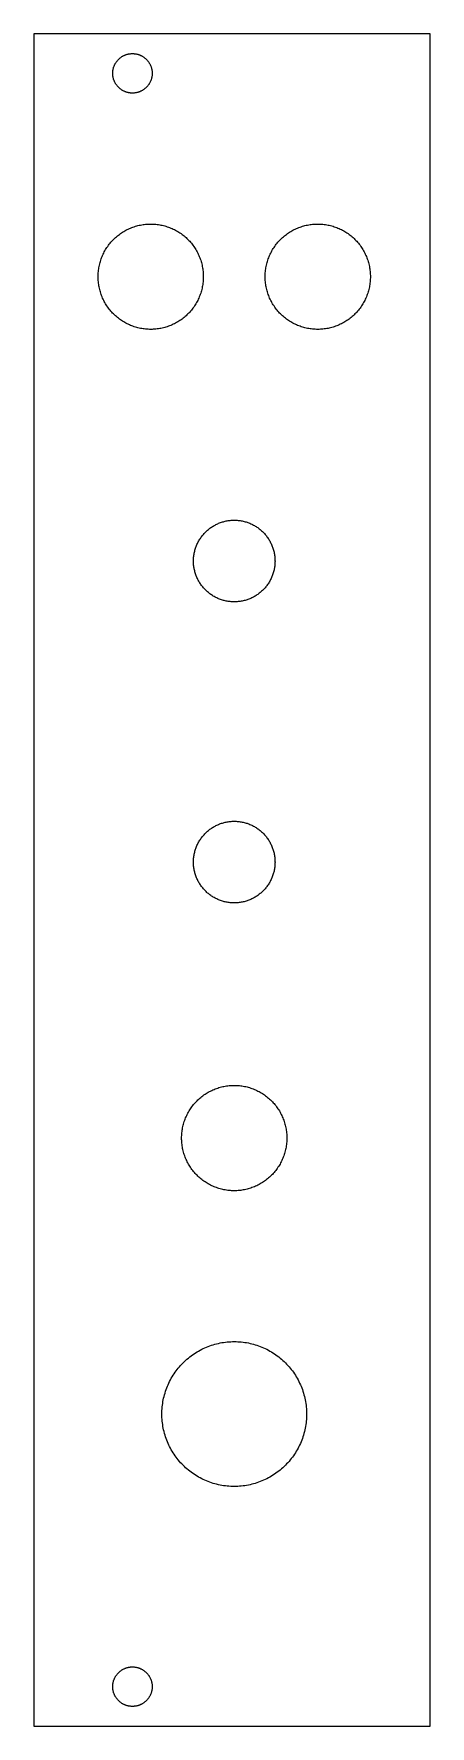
# Model space of a CAD drawing. Extents: x 1 to 32, y 9 to 138.
import ezdxf

# ---------------------------------------------------------------- set-up
doc = ezdxf.new("R2010")
doc.units = 0

msp = doc.modelspace()

# ---------------------------------------------------------------- linework, layer by layer
at = {"color": 34, "true_color": 0x008000}
for points in [[(1.397, 9.253982, 0), (31.536894, 9.253982, 0), (31.536894, 137.754106, 0), (1.397, 137.754106, 0), (1.397, 9.253982, 0)], [(7.396988, 134.754112, 0), (7.397496, 134.792974, 0), (7.39902, 134.83209, 0), (7.40156, 134.870952, 0), (7.405116, 134.90956, 0), (7.409688, 134.948422, 0), (7.415276, 134.986776, 0), (7.421626, 135.02513, 0), (7.429246, 135.063484, 0), (7.437882, 135.101584, 0), (7.44728, 135.139176, 0), (7.457694, 135.176768, 0), (7.469124, 135.213852, 0), (7.48157, 135.250936, 0), (7.495032, 135.287512, 0), (7.509256, 135.32358, 0), (7.524496, 135.359394, 0), (7.540752, 135.394954, 0), (7.55777, 135.430006, 0), (7.575804, 135.46455, 0), (7.594854, 135.498586, 0), (7.614412, 135.532114, 0), (7.63524, 135.565134, 0), (7.656576, 135.597646, 0), (7.678928, 135.62965, 0), (7.702042, 135.660892, 0), (7.725918, 135.691626, 0), (7.75081, 135.721598, 0), (7.77621, 135.751062, 0), (7.802626, 135.779764, 0), (7.82955, 135.807958, 0), (7.857236, 135.83539, 0), (7.885684, 135.86206, 0), (7.91464, 135.887714, 0), (7.944612, 135.91286, 0), (7.974838, 135.937244, 0), (8.005826, 135.960866, 0), (8.037576, 135.983472, 0), (8.069834, 136.00557, 0), (8.1026, 136.026398, 0), (8.135874, 136.046718, 0), (8.169656, 136.066022, 0), (8.203946, 136.084564, 0), (8.238744, 136.10209, 0), (8.27405, 136.1186, 0), (8.30961, 136.134348, 0), (8.345678, 136.14908, 0), (8.382, 136.16305, 0), (8.41883, 136.176004, 0), (8.455914, 136.187942, 0), (8.493252, 136.198864, 0), (8.530844, 136.20877, 0), (8.56869, 136.217914, 0), (8.60679, 136.225788, 0), (8.645144, 136.2329, 0), (8.683498, 136.238996, 0), (8.72236, 136.244076, 0), (8.760968, 136.24814, 0), (8.79983, 136.251188, 0), (8.838692, 136.25322, 0), (8.877554, 136.254236, 0), (8.91667, 136.254236, 0), (8.955532, 136.25322, 0), (8.994394, 136.251188, 0), (9.033256, 136.24814, 0), (9.071864, 136.244076, 0), (9.110726, 136.238996, 0), (9.14908, 136.2329, 0), (9.187434, 136.225788, 0), (9.225534, 136.217914, 0), (9.26338, 136.20877, 0), (9.300972, 136.198864, 0), (9.33831, 136.187942, 0), (9.375394, 136.176004, 0), (9.412224, 136.16305, 0), (9.448546, 136.14908, 0), (9.484614, 136.134348, 0), (9.520174, 136.1186, 0), (9.55548, 136.10209, 0), (9.590278, 136.084564, 0), (9.624568, 136.066022, 0), (9.65835, 136.046718, 0), (9.691624, 136.026398, 0), (9.72439, 136.00557, 0), (9.756648, 135.983472, 0), (9.788398, 135.960866, 0), (9.819386, 135.937244, 0), (9.849612, 135.91286, 0), (9.879584, 135.887714, 0), (9.90854, 135.86206, 0), (9.936988, 135.83539, 0), (9.964674, 135.807958, 0), (9.991598, 135.779764, 0), (10.018014, 135.751062, 0), (10.043414, 135.721598, 0), (10.068306, 135.691626, 0), (10.092182, 135.660892, 0), (10.115296, 135.62965, 0), (10.137648, 135.597646, 0), (10.158984, 135.565134, 0), (10.179812, 135.532114, 0), (10.19937, 135.498586, 0), (10.21842, 135.46455, 0), (10.236454, 135.430006, 0), (10.253472, 135.394954, 0), (10.269728, 135.359394, 0), (10.284968, 135.32358, 0), (10.299192, 135.287512, 0), (10.312654, 135.250936, 0), (10.3251, 135.213852, 0), (10.33653, 135.176768, 0), (10.346944, 135.139176, 0), (10.356342, 135.101584, 0), (10.364978, 135.063484, 0), (10.372598, 135.02513, 0), (10.378948, 134.986776, 0), (10.384536, 134.948422, 0), (10.389108, 134.90956, 0), (10.392664, 134.870952, 0), (10.395204, 134.83209, 0), (10.396728, 134.792974, 0), (10.397236, 134.754112, 0), (10.396728, 134.71525, 0), (10.395204, 134.676134, 0), (10.392664, 134.637272, 0), (10.389108, 134.598664, 0), (10.384536, 134.559802, 0), (10.378948, 134.521448, 0), (10.372598, 134.483094, 0), (10.364978, 134.44474, 0), (10.356342, 134.40664, 0), (10.346944, 134.369048, 0), (10.33653, 134.331456, 0), (10.3251, 134.294372, 0), (10.312654, 134.257288, 0), (10.299192, 134.220712, 0), (10.284968, 134.184644, 0), (10.269728, 134.14883, 0), (10.253472, 134.11327, 0), (10.236454, 134.078218, 0), (10.21842, 134.043674, 0), (10.19937, 134.009638, 0), (10.179812, 133.97611, 0), (10.158984, 133.94309, 0), (10.137648, 133.910578, 0), (10.115296, 133.878574, 0), (10.092182, 133.847332, 0), (10.068306, 133.816598, 0), (10.043414, 133.786626, 0), (10.018014, 133.757162, 0), (9.991598, 133.72846, 0), (9.964674, 133.700266, 0), (9.936988, 133.672834, 0), (9.90854, 133.646164, 0), (9.879584, 133.62051, 0), (9.849612, 133.595364, 0), (9.819386, 133.57098, 0), (9.788398, 133.547358, 0), (9.756648, 133.524752, 0), (9.72439, 133.502654, 0), (9.691624, 133.481826, 0), (9.65835, 133.461506, 0), (9.624568, 133.442202, 0), (9.590278, 133.42366, 0), (9.55548, 133.406134, 0), (9.520174, 133.389624, 0), (9.484614, 133.373876, 0), (9.448546, 133.359144, 0), (9.412224, 133.345174, 0), (9.375394, 133.33222, 0), (9.33831, 133.320282, 0), (9.300972, 133.30936, 0), (9.26338, 133.299454, 0), (9.225534, 133.29031, 0), (9.187434, 133.282436, 0), (9.14908, 133.275324, 0), (9.110726, 133.269228, 0), (9.071864, 133.264148, 0), (9.033256, 133.260084, 0), (8.994394, 133.257036, 0), (8.955532, 133.255004, 0), (8.91667, 133.253988, 0), (8.877554, 133.253988, 0), (8.838692, 133.255004, 0), (8.79983, 133.257036, 0), (8.760968, 133.260084, 0), (8.72236, 133.264148, 0), (8.683498, 133.269228, 0), (8.645144, 133.275324, 0), (8.60679, 133.282436, 0), (8.56869, 133.29031, 0), (8.530844, 133.299454, 0), (8.493252, 133.30936, 0), (8.455914, 133.320282, 0), (8.41883, 133.33222, 0), (8.382, 133.345174, 0), (8.345678, 133.359144, 0), (8.30961, 133.373876, 0), (8.27405, 133.389624, 0), (8.238744, 133.406134, 0), (8.203946, 133.42366, 0), (8.169656, 133.442202, 0), (8.135874, 133.461506, 0), (8.1026, 133.481826, 0), (8.069834, 133.502654, 0), (8.037576, 133.524752, 0), (8.005826, 133.547358, 0), (7.974838, 133.57098, 0), (7.944612, 133.595364, 0), (7.91464, 133.62051, 0), (7.885684, 133.646164, 0), (7.857236, 133.672834, 0), (7.82955, 133.700266, 0), (7.802626, 133.72846, 0), (7.77621, 133.757162, 0), (7.75081, 133.786626, 0), (7.725918, 133.816598, 0), (7.702042, 133.847332, 0), (7.678928, 133.878574, 0), (7.656576, 133.910578, 0), (7.63524, 133.94309, 0), (7.614412, 133.97611, 0), (7.594854, 134.009638, 0), (7.575804, 134.043674, 0), (7.55777, 134.078218, 0), (7.540752, 134.11327, 0), (7.524496, 134.14883, 0), (7.509256, 134.184644, 0), (7.495032, 134.220712, 0), (7.48157, 134.257288, 0), (7.469124, 134.294372, 0), (7.457694, 134.331456, 0), (7.44728, 134.369048, 0), (7.437882, 134.40664, 0), (7.429246, 134.44474, 0), (7.421626, 134.483094, 0), (7.415276, 134.521448, 0), (7.409688, 134.559802, 0), (7.405116, 134.598664, 0), (7.40156, 134.637272, 0), (7.39902, 134.676134, 0), (7.397496, 134.71525, 0), (7.396988, 134.754112, 0)], [(6.287008, 119.31396, 0), (6.288278, 119.412004, 0), (6.291834, 119.510302, 0), (6.29793, 119.608092, 0), (6.306312, 119.706136, 0), (6.31698, 119.803672, 0), (6.330188, 119.900954, 0), (6.345936, 119.997728, 0), (6.36397, 120.094248, 0), (6.38429, 120.19026, 0), (6.406896, 120.285764, 0), (6.431788, 120.38076, 0), (6.45922, 120.474994, 0), (6.488938, 120.56872, 0), (6.520942, 120.66143, 0), (6.554978, 120.753632, 0), (6.591554, 120.844564, 0), (6.630162, 120.934988, 0), (6.671056, 121.024142, 0), (6.714236, 121.11228, 0), (6.759448, 121.199656, 0), (6.806692, 121.285508, 0), (6.855968, 121.370344, 0), (6.90753, 121.45391, 0), (6.961124, 121.536206, 0), (7.01675, 121.617232, 0), (7.074154, 121.696734, 0), (7.13359, 121.774966, 0), (7.195058, 121.85142, 0), (7.25805, 121.926604, 0), (7.323328, 122.000264, 0), (7.39013, 122.072146, 0), (7.458456, 122.142504, 0), (7.528814, 122.21083, 0), (7.600696, 122.277632, 0), (7.674356, 122.34291, 0), (7.74954, 122.405902, 0), (7.825994, 122.46737, 0), (7.904226, 122.526806, 0), (7.983728, 122.58421, 0), (8.064754, 122.639836, 0), (8.14705, 122.69343, 0), (8.230616, 122.744992, 0), (8.315452, 122.794268, 0), (8.401304, 122.841512, 0), (8.48868, 122.886724, 0), (8.576818, 122.929904, 0), (8.665972, 122.970798, 0), (8.756396, 123.009406, 0), (8.847328, 123.045982, 0), (8.93953, 123.080018, 0), (9.03224, 123.112022, 0), (9.125966, 123.14174, 0), (9.2202, 123.169172, 0), (9.315196, 123.194064, 0), (9.4107, 123.21667, 0), (9.506712, 123.23699, 0), (9.603232, 123.255024, 0), (9.700006, 123.270772, 0), (9.797288, 123.28398, 0), (9.894824, 123.294648, 0), (9.992868, 123.30303, 0), (10.090658, 123.309126, 0), (10.188956, 123.312682, 0), (10.287, 123.313952, 0), (10.385044, 123.312682, 0), (10.483342, 123.309126, 0), (10.581132, 123.30303, 0), (10.679176, 123.294648, 0), (10.776712, 123.28398, 0), (10.873994, 123.270772, 0), (10.970768, 123.255024, 0), (11.067288, 123.23699, 0), (11.1633, 123.21667, 0), (11.258804, 123.194064, 0), (11.3538, 123.169172, 0), (11.448034, 123.14174, 0), (11.54176, 123.112022, 0), (11.63447, 123.080018, 0), (11.726672, 123.045982, 0), (11.817604, 123.009406, 0), (11.908028, 122.970798, 0), (11.997182, 122.929904, 0), (12.08532, 122.886724, 0), (12.172696, 122.841512, 0), (12.258548, 122.794268, 0), (12.343384, 122.744992, 0), (12.42695, 122.69343, 0), (12.509246, 122.639836, 0), (12.590272, 122.58421, 0), (12.669774, 122.526806, 0), (12.748006, 122.46737, 0), (12.82446, 122.405902, 0), (12.899644, 122.34291, 0), (12.973304, 122.277632, 0), (13.045186, 122.21083, 0), (13.115544, 122.142504, 0), (13.18387, 122.072146, 0), (13.250672, 122.000264, 0), (13.31595, 121.926604, 0), (13.378942, 121.85142, 0), (13.44041, 121.774966, 0), (13.499846, 121.696734, 0), (13.55725, 121.617232, 0), (13.612876, 121.536206, 0), (13.66647, 121.45391, 0), (13.718032, 121.370344, 0), (13.767308, 121.285508, 0), (13.814552, 121.199656, 0), (13.859764, 121.11228, 0), (13.902944, 121.024142, 0), (13.943838, 120.934988, 0), (13.982446, 120.844564, 0), (14.019022, 120.753632, 0), (14.053058, 120.66143, 0), (14.085062, 120.56872, 0), (14.11478, 120.474994, 0), (14.142212, 120.38076, 0), (14.167104, 120.285764, 0), (14.18971, 120.19026, 0), (14.21003, 120.094248, 0), (14.228064, 119.997728, 0), (14.243812, 119.900954, 0), (14.25702, 119.803672, 0), (14.267688, 119.706136, 0), (14.27607, 119.608092, 0), (14.282166, 119.510302, 0), (14.285722, 119.412004, 0), (14.286992, 119.31396, 0), (14.285722, 119.215916, 0), (14.282166, 119.117618, 0), (14.27607, 119.019828, 0), (14.267688, 118.921784, 0), (14.25702, 118.824248, 0), (14.243812, 118.726966, 0), (14.228064, 118.630192, 0), (14.21003, 118.533672, 0), (14.18971, 118.43766, 0), (14.167104, 118.342156, 0), (14.142212, 118.24716, 0), (14.11478, 118.152926, 0), (14.085062, 118.0592, 0), (14.053058, 117.96649, 0), (14.019022, 117.874288, 0), (13.982446, 117.783356, 0), (13.943838, 117.692932, 0), (13.902944, 117.603778, 0), (13.859764, 117.51564, 0), (13.814552, 117.428264, 0), (13.767308, 117.342412, 0), (13.718032, 117.257576, 0), (13.66647, 117.17401, 0), (13.612876, 117.091714, 0), (13.55725, 117.010688, 0), (13.499846, 116.931186, 0), (13.44041, 116.852954, 0), (13.378942, 116.7765, 0), (13.31595, 116.701316, 0), (13.250672, 116.627656, 0), (13.18387, 116.555774, 0), (13.115544, 116.485416, 0), (13.045186, 116.41709, 0), (12.973304, 116.350288, 0), (12.899644, 116.28501, 0), (12.82446, 116.222018, 0), (12.748006, 116.16055, 0), (12.669774, 116.101114, 0), (12.590272, 116.04371, 0), (12.509246, 115.988084, 0), (12.42695, 115.93449, 0), (12.343384, 115.882928, 0), (12.258548, 115.833652, 0), (12.172696, 115.786408, 0), (12.08532, 115.741196, 0), (11.997182, 115.698016, 0), (11.908028, 115.657122, 0), (11.817604, 115.618514, 0), (11.726672, 115.581938, 0), (11.63447, 115.547902, 0), (11.54176, 115.515898, 0), (11.448034, 115.48618, 0), (11.3538, 115.458748, 0), (11.258804, 115.433856, 0), (11.1633, 115.41125, 0), (11.067288, 115.39093, 0), (10.970768, 115.372896, 0), (10.873994, 115.357148, 0), (10.776712, 115.34394, 0), (10.679176, 115.333272, 0), (10.581132, 115.32489, 0), (10.483342, 115.318794, 0), (10.385044, 115.315238, 0), (10.287, 115.313968, 0), (10.188956, 115.315238, 0), (10.090658, 115.318794, 0), (9.992868, 115.32489, 0), (9.894824, 115.333272, 0), (9.797288, 115.34394, 0), (9.700006, 115.357148, 0), (9.603232, 115.372896, 0), (9.506712, 115.39093, 0), (9.4107, 115.41125, 0), (9.315196, 115.433856, 0), (9.2202, 115.458748, 0), (9.125966, 115.48618, 0), (9.03224, 115.515898, 0), (8.93953, 115.547902, 0), (8.847328, 115.581938, 0), (8.756396, 115.618514, 0), (8.665972, 115.657122, 0), (8.576818, 115.698016, 0), (8.48868, 115.741196, 0), (8.401304, 115.786408, 0), (8.315452, 115.833652, 0), (8.230616, 115.882928, 0), (8.14705, 115.93449, 0), (8.064754, 115.988084, 0), (7.983728, 116.04371, 0), (7.904226, 116.101114, 0), (7.825994, 116.16055, 0), (7.74954, 116.222018, 0), (7.674356, 116.28501, 0), (7.600696, 116.350288, 0), (7.528814, 116.41709, 0), (7.458456, 116.485416, 0), (7.39013, 116.555774, 0), (7.323328, 116.627656, 0), (7.25805, 116.701316, 0), (7.195058, 116.7765, 0), (7.13359, 116.852954, 0), (7.074154, 116.931186, 0), (7.01675, 117.010688, 0), (6.961124, 117.091714, 0), (6.90753, 117.17401, 0), (6.855968, 117.257576, 0), (6.806692, 117.342412, 0), (6.759448, 117.428264, 0), (6.714236, 117.51564, 0), (6.671056, 117.603778, 0), (6.630162, 117.692932, 0), (6.591554, 117.783356, 0), (6.554978, 117.874288, 0), (6.520942, 117.96649, 0), (6.488938, 118.0592, 0), (6.45922, 118.152926, 0), (6.431788, 118.24716, 0), (6.406896, 118.342156, 0), (6.38429, 118.43766, 0), (6.36397, 118.533672, 0), (6.345936, 118.630192, 0), (6.330188, 118.726966, 0), (6.31698, 118.824248, 0), (6.306312, 118.921784, 0), (6.29793, 119.019828, 0), (6.291834, 119.117618, 0), (6.288278, 119.215916, 0), (6.287008, 119.31396, 0)], [(18.987008, 119.31396, 0), (18.988278, 119.412004, 0), (18.991834, 119.510302, 0), (18.99793, 119.608092, 0), (19.006312, 119.706136, 0), (19.01698, 119.803672, 0), (19.030188, 119.900954, 0), (19.045936, 119.997728, 0), (19.06397, 120.094248, 0), (19.08429, 120.19026, 0), (19.106896, 120.285764, 0), (19.131788, 120.38076, 0), (19.15922, 120.474994, 0), (19.188938, 120.56872, 0), (19.220942, 120.66143, 0), (19.254978, 120.753632, 0), (19.291554, 120.844564, 0), (19.330162, 120.934988, 0), (19.371056, 121.024142, 0), (19.414236, 121.11228, 0), (19.459448, 121.199656, 0), (19.506692, 121.285508, 0), (19.555968, 121.370344, 0), (19.60753, 121.45391, 0), (19.661124, 121.536206, 0), (19.71675, 121.617232, 0), (19.774154, 121.696734, 0), (19.83359, 121.774966, 0), (19.895058, 121.85142, 0), (19.95805, 121.926604, 0), (20.023328, 122.000264, 0), (20.09013, 122.072146, 0), (20.158456, 122.142504, 0), (20.228814, 122.21083, 0), (20.300696, 122.277632, 0), (20.374356, 122.34291, 0), (20.44954, 122.405902, 0), (20.525994, 122.46737, 0), (20.604226, 122.526806, 0), (20.683728, 122.58421, 0), (20.764754, 122.639836, 0), (20.84705, 122.69343, 0), (20.930616, 122.744992, 0), (21.015452, 122.794268, 0), (21.101304, 122.841512, 0), (21.18868, 122.886724, 0), (21.276818, 122.929904, 0), (21.365972, 122.970798, 0), (21.456396, 123.009406, 0), (21.547328, 123.045982, 0), (21.63953, 123.080018, 0), (21.73224, 123.112022, 0), (21.825966, 123.14174, 0), (21.9202, 123.169172, 0), (22.015196, 123.194064, 0), (22.1107, 123.21667, 0), (22.206712, 123.23699, 0), (22.303232, 123.255024, 0), (22.400006, 123.270772, 0), (22.497288, 123.28398, 0), (22.594824, 123.294648, 0), (22.692868, 123.30303, 0), (22.790658, 123.309126, 0), (22.888956, 123.312682, 0), (22.987, 123.313952, 0), (23.085044, 123.312682, 0), (23.183342, 123.309126, 0), (23.281132, 123.30303, 0), (23.379176, 123.294648, 0), (23.476712, 123.28398, 0), (23.573994, 123.270772, 0), (23.670768, 123.255024, 0), (23.767288, 123.23699, 0), (23.8633, 123.21667, 0), (23.958804, 123.194064, 0), (24.0538, 123.169172, 0), (24.148034, 123.14174, 0), (24.24176, 123.112022, 0), (24.33447, 123.080018, 0), (24.426672, 123.045982, 0), (24.517604, 123.009406, 0), (24.608028, 122.970798, 0), (24.697182, 122.929904, 0), (24.78532, 122.886724, 0), (24.872696, 122.841512, 0), (24.958548, 122.794268, 0), (25.043384, 122.744992, 0), (25.12695, 122.69343, 0), (25.209246, 122.639836, 0), (25.290272, 122.58421, 0), (25.369774, 122.526806, 0), (25.448006, 122.46737, 0), (25.52446, 122.405902, 0), (25.599644, 122.34291, 0), (25.673304, 122.277632, 0), (25.745186, 122.21083, 0), (25.815544, 122.142504, 0), (25.88387, 122.072146, 0), (25.950672, 122.000264, 0), (26.01595, 121.926604, 0), (26.078942, 121.85142, 0), (26.14041, 121.774966, 0), (26.199846, 121.696734, 0), (26.25725, 121.617232, 0), (26.312876, 121.536206, 0), (26.36647, 121.45391, 0), (26.418032, 121.370344, 0), (26.467308, 121.285508, 0), (26.514552, 121.199656, 0), (26.559764, 121.11228, 0), (26.602944, 121.024142, 0), (26.643838, 120.934988, 0), (26.682446, 120.844564, 0), (26.719022, 120.753632, 0), (26.753058, 120.66143, 0), (26.785062, 120.56872, 0), (26.81478, 120.474994, 0), (26.842212, 120.38076, 0), (26.867104, 120.285764, 0), (26.88971, 120.19026, 0), (26.91003, 120.094248, 0), (26.928064, 119.997728, 0), (26.943812, 119.900954, 0), (26.95702, 119.803672, 0), (26.967688, 119.706136, 0), (26.97607, 119.608092, 0), (26.982166, 119.510302, 0), (26.985722, 119.412004, 0), (26.986992, 119.31396, 0), (26.985722, 119.215916, 0), (26.982166, 119.117618, 0), (26.97607, 119.019828, 0), (26.967688, 118.921784, 0), (26.95702, 118.824248, 0), (26.943812, 118.726966, 0), (26.928064, 118.630192, 0), (26.91003, 118.533672, 0), (26.88971, 118.43766, 0), (26.867104, 118.342156, 0), (26.842212, 118.24716, 0), (26.81478, 118.152926, 0), (26.785062, 118.0592, 0), (26.753058, 117.96649, 0), (26.719022, 117.874288, 0), (26.682446, 117.783356, 0), (26.643838, 117.692932, 0), (26.602944, 117.603778, 0), (26.559764, 117.51564, 0), (26.514552, 117.428264, 0), (26.467308, 117.342412, 0), (26.418032, 117.257576, 0), (26.36647, 117.17401, 0), (26.312876, 117.091714, 0), (26.25725, 117.010688, 0), (26.199846, 116.931186, 0), (26.14041, 116.852954, 0), (26.078942, 116.7765, 0), (26.01595, 116.701316, 0), (25.950672, 116.627656, 0), (25.88387, 116.555774, 0), (25.815544, 116.485416, 0), (25.745186, 116.41709, 0), (25.673304, 116.350288, 0), (25.599644, 116.28501, 0), (25.52446, 116.222018, 0), (25.448006, 116.16055, 0), (25.369774, 116.101114, 0), (25.290272, 116.04371, 0), (25.209246, 115.988084, 0), (25.12695, 115.93449, 0), (25.043384, 115.882928, 0), (24.958548, 115.833652, 0), (24.872696, 115.786408, 0), (24.78532, 115.741196, 0), (24.697182, 115.698016, 0), (24.608028, 115.657122, 0), (24.517604, 115.618514, 0), (24.426672, 115.581938, 0), (24.33447, 115.547902, 0), (24.24176, 115.515898, 0), (24.148034, 115.48618, 0), (24.0538, 115.458748, 0), (23.958804, 115.433856, 0), (23.8633, 115.41125, 0), (23.767288, 115.39093, 0), (23.670768, 115.372896, 0), (23.573994, 115.357148, 0), (23.476712, 115.34394, 0), (23.379176, 115.333272, 0), (23.281132, 115.32489, 0), (23.183342, 115.318794, 0), (23.085044, 115.315238, 0), (22.987, 115.313968, 0), (22.888956, 115.315238, 0), (22.790658, 115.318794, 0), (22.692868, 115.32489, 0), (22.594824, 115.333272, 0), (22.497288, 115.34394, 0), (22.400006, 115.357148, 0), (22.303232, 115.372896, 0), (22.206712, 115.39093, 0), (22.1107, 115.41125, 0), (22.015196, 115.433856, 0), (21.9202, 115.458748, 0), (21.825966, 115.48618, 0), (21.73224, 115.515898, 0), (21.63953, 115.547902, 0), (21.547328, 115.581938, 0), (21.456396, 115.618514, 0), (21.365972, 115.657122, 0), (21.276818, 115.698016, 0), (21.18868, 115.741196, 0), (21.101304, 115.786408, 0), (21.015452, 115.833652, 0), (20.930616, 115.882928, 0), (20.84705, 115.93449, 0), (20.764754, 115.988084, 0), (20.683728, 116.04371, 0), (20.604226, 116.101114, 0), (20.525994, 116.16055, 0), (20.44954, 116.222018, 0), (20.374356, 116.28501, 0), (20.300696, 116.350288, 0), (20.228814, 116.41709, 0), (20.158456, 116.485416, 0), (20.09013, 116.555774, 0), (20.023328, 116.627656, 0), (19.95805, 116.701316, 0), (19.895058, 116.7765, 0), (19.83359, 116.852954, 0), (19.774154, 116.931186, 0), (19.71675, 117.010688, 0), (19.661124, 117.091714, 0), (19.60753, 117.17401, 0), (19.555968, 117.257576, 0), (19.506692, 117.342412, 0), (19.459448, 117.428264, 0), (19.414236, 117.51564, 0), (19.371056, 117.603778, 0), (19.330162, 117.692932, 0), (19.291554, 117.783356, 0), (19.254978, 117.874288, 0), (19.220942, 117.96649, 0), (19.188938, 118.0592, 0), (19.15922, 118.152926, 0), (19.131788, 118.24716, 0), (19.106896, 118.342156, 0), (19.08429, 118.43766, 0), (19.06397, 118.533672, 0), (19.045936, 118.630192, 0), (19.030188, 118.726966, 0), (19.01698, 118.824248, 0), (19.006312, 118.921784, 0), (18.99793, 119.019828, 0), (18.991834, 119.117618, 0), (18.988278, 119.215916, 0), (18.987008, 119.31396, 0)], [(13.53693, 97.72396, 0), (13.537946, 97.80016, 0), (13.54074, 97.876106, 0), (13.545312, 97.952052, 0), (13.551916, 98.027744, 0), (13.560298, 98.103436, 0), (13.570458, 98.178874, 0), (13.58265, 98.254058, 0), (13.59662, 98.328734, 0), (13.612368, 98.403156, 0), (13.629894, 98.477324, 0), (13.649198, 98.55073, 0), (13.670534, 98.623882, 0), (13.693394, 98.696272, 0), (13.718032, 98.768408, 0), (13.744702, 98.839782, 0), (13.772896, 98.910394, 0), (13.802868, 98.980244, 0), (13.834618, 99.049332, 0), (13.867892, 99.117912, 0), (13.902944, 99.185222, 0), (13.939774, 99.252024, 0), (13.977874, 99.31781, 0), (14.018006, 99.38258, 0), (14.059408, 99.446334, 0), (14.102334, 99.509072, 0), (14.147038, 99.570794, 0), (14.193012, 99.631246, 0), (14.24051, 99.690682, 0), (14.289532, 99.748848, 0), (14.340078, 99.805744, 0), (14.391894, 99.861624, 0), (14.44498, 99.91598, 0), (14.499336, 99.969066, 0), (14.555216, 100.020882, 0), (14.612112, 100.071428, 0), (14.670278, 100.12045, 0), (14.729714, 100.167948, 0), (14.790166, 100.213922, 0), (14.851888, 100.258626, 0), (14.914626, 100.301552, 0), (14.97838, 100.342954, 0), (15.04315, 100.383086, 0), (15.108936, 100.421186, 0), (15.175738, 100.458016, 0), (15.243048, 100.493068, 0), (15.311628, 100.526342, 0), (15.380716, 100.558092, 0), (15.450566, 100.588064, 0), (15.521178, 100.616258, 0), (15.592552, 100.642928, 0), (15.664688, 100.667566, 0), (15.737078, 100.690426, 0), (15.81023, 100.711762, 0), (15.883636, 100.731066, 0), (15.957804, 100.748592, 0), (16.032226, 100.76434, 0), (16.106902, 100.77831, 0), (16.182086, 100.790502, 0), (16.257524, 100.800662, 0), (16.333216, 100.809044, 0), (16.408908, 100.815648, 0), (16.484854, 100.82022, 0), (16.5608, 100.823014, 0), (16.637, 100.82403, 0), (16.7132, 100.823014, 0), (16.789146, 100.82022, 0), (16.865092, 100.815648, 0), (16.940784, 100.809044, 0), (17.016476, 100.800662, 0), (17.091914, 100.790502, 0), (17.167098, 100.77831, 0), (17.241774, 100.76434, 0), (17.316196, 100.748592, 0), (17.390364, 100.731066, 0), (17.46377, 100.711762, 0), (17.536922, 100.690426, 0), (17.609312, 100.667566, 0), (17.681448, 100.642928, 0), (17.752822, 100.616258, 0), (17.823434, 100.588064, 0), (17.893284, 100.558092, 0), (17.962372, 100.526342, 0), (18.030952, 100.493068, 0), (18.098262, 100.458016, 0), (18.165064, 100.421186, 0), (18.23085, 100.383086, 0), (18.29562, 100.342954, 0), (18.359374, 100.301552, 0), (18.422112, 100.258626, 0), (18.483834, 100.213922, 0), (18.544286, 100.167948, 0), (18.603722, 100.12045, 0), (18.661888, 100.071428, 0), (18.718784, 100.020882, 0), (18.774664, 99.969066, 0), (18.82902, 99.91598, 0), (18.882106, 99.861624, 0), (18.933922, 99.805744, 0), (18.984468, 99.748848, 0), (19.03349, 99.690682, 0), (19.080988, 99.631246, 0), (19.126962, 99.570794, 0), (19.171666, 99.509072, 0), (19.214592, 99.446334, 0), (19.255994, 99.38258, 0), (19.296126, 99.31781, 0), (19.334226, 99.252024, 0), (19.371056, 99.185222, 0), (19.406108, 99.117912, 0), (19.439382, 99.049332, 0), (19.471132, 98.980244, 0), (19.501104, 98.910394, 0), (19.529298, 98.839782, 0), (19.555968, 98.768408, 0), (19.580606, 98.696272, 0), (19.603466, 98.623882, 0), (19.624802, 98.55073, 0), (19.644106, 98.477324, 0), (19.661632, 98.403156, 0), (19.67738, 98.328734, 0), (19.69135, 98.254058, 0), (19.703542, 98.178874, 0), (19.713702, 98.103436, 0), (19.722084, 98.027744, 0), (19.728688, 97.952052, 0), (19.73326, 97.876106, 0), (19.736054, 97.80016, 0), (19.73707, 97.72396, 0), (19.736054, 97.64776, 0), (19.73326, 97.571814, 0), (19.728688, 97.495868, 0), (19.722084, 97.420176, 0), (19.713702, 97.344484, 0), (19.703542, 97.269046, 0), (19.69135, 97.193862, 0), (19.67738, 97.119186, 0), (19.661632, 97.044764, 0), (19.644106, 96.970596, 0), (19.624802, 96.89719, 0), (19.603466, 96.824038, 0), (19.580606, 96.751648, 0), (19.555968, 96.679512, 0), (19.529298, 96.608138, 0), (19.501104, 96.537526, 0), (19.471132, 96.467676, 0), (19.439382, 96.398588, 0), (19.406108, 96.330008, 0), (19.371056, 96.262698, 0), (19.334226, 96.195896, 0), (19.296126, 96.13011, 0), (19.255994, 96.06534, 0), (19.214592, 96.001586, 0), (19.171666, 95.938848, 0), (19.126962, 95.877126, 0), (19.080988, 95.816674, 0), (19.03349, 95.757238, 0), (18.984468, 95.699072, 0), (18.933922, 95.642176, 0), (18.882106, 95.586296, 0), (18.82902, 95.53194, 0), (18.774664, 95.478854, 0), (18.718784, 95.427038, 0), (18.661888, 95.376492, 0), (18.603722, 95.32747, 0), (18.544286, 95.279972, 0), (18.483834, 95.233998, 0), (18.422112, 95.189294, 0), (18.359374, 95.146368, 0), (18.29562, 95.104966, 0), (18.23085, 95.064834, 0), (18.165064, 95.026734, 0), (18.098262, 94.989904, 0), (18.030952, 94.954852, 0), (17.962372, 94.921578, 0), (17.893284, 94.889828, 0), (17.823434, 94.859856, 0), (17.752822, 94.831662, 0), (17.681448, 94.804992, 0), (17.609312, 94.780354, 0), (17.536922, 94.757494, 0), (17.46377, 94.736158, 0), (17.390364, 94.716854, 0), (17.316196, 94.699328, 0), (17.241774, 94.68358, 0), (17.167098, 94.66961, 0), (17.091914, 94.657418, 0), (17.016476, 94.647258, 0), (16.940784, 94.638876, 0), (16.865092, 94.632272, 0), (16.789146, 94.6277, 0), (16.7132, 94.624906, 0), (16.637, 94.62389, 0), (16.5608, 94.624906, 0), (16.484854, 94.6277, 0), (16.408908, 94.632272, 0), (16.333216, 94.638876, 0), (16.257524, 94.647258, 0), (16.182086, 94.657418, 0), (16.106902, 94.66961, 0), (16.032226, 94.68358, 0), (15.957804, 94.699328, 0), (15.883636, 94.716854, 0), (15.81023, 94.736158, 0), (15.737078, 94.757494, 0), (15.664688, 94.780354, 0), (15.592552, 94.804992, 0), (15.521178, 94.831662, 0), (15.450566, 94.859856, 0), (15.380716, 94.889828, 0), (15.311628, 94.921578, 0), (15.243048, 94.954852, 0), (15.175738, 94.989904, 0), (15.108936, 95.026734, 0), (15.04315, 95.064834, 0), (14.97838, 95.104966, 0), (14.914626, 95.146368, 0), (14.851888, 95.189294, 0), (14.790166, 95.233998, 0), (14.729714, 95.279972, 0), (14.670278, 95.32747, 0), (14.612112, 95.376492, 0), (14.555216, 95.427038, 0), (14.499336, 95.478854, 0), (14.44498, 95.53194, 0), (14.391894, 95.586296, 0), (14.340078, 95.642176, 0), (14.289532, 95.699072, 0), (14.24051, 95.757238, 0), (14.193012, 95.816674, 0), (14.147038, 95.877126, 0), (14.102334, 95.938848, 0), (14.059408, 96.001586, 0), (14.018006, 96.06534, 0), (13.977874, 96.13011, 0), (13.939774, 96.195896, 0), (13.902944, 96.262698, 0), (13.867892, 96.330008, 0), (13.834618, 96.398588, 0), (13.802868, 96.467676, 0), (13.772896, 96.537526, 0), (13.744702, 96.608138, 0), (13.718032, 96.679512, 0), (13.693394, 96.751648, 0), (13.670534, 96.824038, 0), (13.649198, 96.89719, 0), (13.629894, 96.970596, 0), (13.612368, 97.044764, 0), (13.59662, 97.119186, 0), (13.58265, 97.193862, 0), (13.570458, 97.269046, 0), (13.560298, 97.344484, 0), (13.551916, 97.420176, 0), (13.545312, 97.495868, 0), (13.54074, 97.571814, 0), (13.537946, 97.64776, 0), (13.53693, 97.72396, 0)], [(13.53693, 74.86396, 0), (13.537946, 74.94016, 0), (13.54074, 75.016106, 0), (13.545312, 75.092052, 0), (13.551916, 75.167744, 0), (13.560298, 75.243436, 0), (13.570458, 75.318874, 0), (13.58265, 75.394058, 0), (13.59662, 75.468734, 0), (13.612368, 75.543156, 0), (13.629894, 75.617324, 0), (13.649198, 75.69073, 0), (13.670534, 75.763882, 0), (13.693394, 75.836272, 0), (13.718032, 75.908408, 0), (13.744702, 75.979782, 0), (13.772896, 76.050394, 0), (13.802868, 76.120244, 0), (13.834618, 76.189332, 0), (13.867892, 76.257912, 0), (13.902944, 76.325222, 0), (13.939774, 76.392024, 0), (13.977874, 76.45781, 0), (14.018006, 76.52258, 0), (14.059408, 76.586334, 0), (14.102334, 76.649072, 0), (14.147038, 76.710794, 0), (14.193012, 76.771246, 0), (14.24051, 76.830682, 0), (14.289532, 76.888848, 0), (14.340078, 76.945744, 0), (14.391894, 77.001624, 0), (14.44498, 77.05598, 0), (14.499336, 77.109066, 0), (14.555216, 77.160882, 0), (14.612112, 77.211428, 0), (14.670278, 77.26045, 0), (14.729714, 77.307948, 0), (14.790166, 77.353922, 0), (14.851888, 77.398626, 0), (14.914626, 77.441552, 0), (14.97838, 77.482954, 0), (15.04315, 77.523086, 0), (15.108936, 77.561186, 0), (15.175738, 77.598016, 0), (15.243048, 77.633068, 0), (15.311628, 77.666342, 0), (15.380716, 77.698092, 0), (15.450566, 77.728064, 0), (15.521178, 77.756258, 0), (15.592552, 77.782928, 0), (15.664688, 77.807566, 0), (15.737078, 77.830426, 0), (15.81023, 77.851762, 0), (15.883636, 77.871066, 0), (15.957804, 77.888592, 0), (16.032226, 77.90434, 0), (16.106902, 77.91831, 0), (16.182086, 77.930502, 0), (16.257524, 77.940662, 0), (16.333216, 77.949044, 0), (16.408908, 77.955648, 0), (16.484854, 77.96022, 0), (16.5608, 77.963014, 0), (16.637, 77.96403, 0), (16.7132, 77.963014, 0), (16.789146, 77.96022, 0), (16.865092, 77.955648, 0), (16.940784, 77.949044, 0), (17.016476, 77.940662, 0), (17.091914, 77.930502, 0), (17.167098, 77.91831, 0), (17.241774, 77.90434, 0), (17.316196, 77.888592, 0), (17.390364, 77.871066, 0), (17.46377, 77.851762, 0), (17.536922, 77.830426, 0), (17.609312, 77.807566, 0), (17.681448, 77.782928, 0), (17.752822, 77.756258, 0), (17.823434, 77.728064, 0), (17.893284, 77.698092, 0), (17.962372, 77.666342, 0), (18.030952, 77.633068, 0), (18.098262, 77.598016, 0), (18.165064, 77.561186, 0), (18.23085, 77.523086, 0), (18.29562, 77.482954, 0), (18.359374, 77.441552, 0), (18.422112, 77.398626, 0), (18.483834, 77.353922, 0), (18.544286, 77.307948, 0), (18.603722, 77.26045, 0), (18.661888, 77.211428, 0), (18.718784, 77.160882, 0), (18.774664, 77.109066, 0), (18.82902, 77.05598, 0), (18.882106, 77.001624, 0), (18.933922, 76.945744, 0), (18.984468, 76.888848, 0), (19.03349, 76.830682, 0), (19.080988, 76.771246, 0), (19.126962, 76.710794, 0), (19.171666, 76.649072, 0), (19.214592, 76.586334, 0), (19.255994, 76.52258, 0), (19.296126, 76.45781, 0), (19.334226, 76.392024, 0), (19.371056, 76.325222, 0), (19.406108, 76.257912, 0), (19.439382, 76.189332, 0), (19.471132, 76.120244, 0), (19.501104, 76.050394, 0), (19.529298, 75.979782, 0), (19.555968, 75.908408, 0), (19.580606, 75.836272, 0), (19.603466, 75.763882, 0), (19.624802, 75.69073, 0), (19.644106, 75.617324, 0), (19.661632, 75.543156, 0), (19.67738, 75.468734, 0), (19.69135, 75.394058, 0), (19.703542, 75.318874, 0), (19.713702, 75.243436, 0), (19.722084, 75.167744, 0), (19.728688, 75.092052, 0), (19.73326, 75.016106, 0), (19.736054, 74.94016, 0), (19.73707, 74.86396, 0), (19.736054, 74.78776, 0), (19.73326, 74.711814, 0), (19.728688, 74.635868, 0), (19.722084, 74.560176, 0), (19.713702, 74.484484, 0), (19.703542, 74.409046, 0), (19.69135, 74.333862, 0), (19.67738, 74.259186, 0), (19.661632, 74.184764, 0), (19.644106, 74.110596, 0), (19.624802, 74.03719, 0), (19.603466, 73.964038, 0), (19.580606, 73.891648, 0), (19.555968, 73.819512, 0), (19.529298, 73.748138, 0), (19.501104, 73.677526, 0), (19.471132, 73.607676, 0), (19.439382, 73.538588, 0), (19.406108, 73.470008, 0), (19.371056, 73.402698, 0), (19.334226, 73.335896, 0), (19.296126, 73.27011, 0), (19.255994, 73.20534, 0), (19.214592, 73.141586, 0), (19.171666, 73.078848, 0), (19.126962, 73.017126, 0), (19.080988, 72.956674, 0), (19.03349, 72.897238, 0), (18.984468, 72.839072, 0), (18.933922, 72.782176, 0), (18.882106, 72.726296, 0), (18.82902, 72.67194, 0), (18.774664, 72.618854, 0), (18.718784, 72.567038, 0), (18.661888, 72.516492, 0), (18.603722, 72.46747, 0), (18.544286, 72.419972, 0), (18.483834, 72.373998, 0), (18.422112, 72.329294, 0), (18.359374, 72.286368, 0), (18.29562, 72.244966, 0), (18.23085, 72.204834, 0), (18.165064, 72.166734, 0), (18.098262, 72.129904, 0), (18.030952, 72.094852, 0), (17.962372, 72.061578, 0), (17.893284, 72.029828, 0), (17.823434, 71.999856, 0), (17.752822, 71.971662, 0), (17.681448, 71.944992, 0), (17.609312, 71.920354, 0), (17.536922, 71.897494, 0), (17.46377, 71.876158, 0), (17.390364, 71.856854, 0), (17.316196, 71.839328, 0), (17.241774, 71.82358, 0), (17.167098, 71.80961, 0), (17.091914, 71.797418, 0), (17.016476, 71.787258, 0), (16.940784, 71.778876, 0), (16.865092, 71.772272, 0), (16.789146, 71.7677, 0), (16.7132, 71.764906, 0), (16.637, 71.76389, 0), (16.5608, 71.764906, 0), (16.484854, 71.7677, 0), (16.408908, 71.772272, 0), (16.333216, 71.778876, 0), (16.257524, 71.787258, 0), (16.182086, 71.797418, 0), (16.106902, 71.80961, 0), (16.032226, 71.82358, 0), (15.957804, 71.839328, 0), (15.883636, 71.856854, 0), (15.81023, 71.876158, 0), (15.737078, 71.897494, 0), (15.664688, 71.920354, 0), (15.592552, 71.944992, 0), (15.521178, 71.971662, 0), (15.450566, 71.999856, 0), (15.380716, 72.029828, 0), (15.311628, 72.061578, 0), (15.243048, 72.094852, 0), (15.175738, 72.129904, 0), (15.108936, 72.166734, 0), (15.04315, 72.204834, 0), (14.97838, 72.244966, 0), (14.914626, 72.286368, 0), (14.851888, 72.329294, 0), (14.790166, 72.373998, 0), (14.729714, 72.419972, 0), (14.670278, 72.46747, 0), (14.612112, 72.516492, 0), (14.555216, 72.567038, 0), (14.499336, 72.618854, 0), (14.44498, 72.67194, 0), (14.391894, 72.726296, 0), (14.340078, 72.782176, 0), (14.289532, 72.839072, 0), (14.24051, 72.897238, 0), (14.193012, 72.956674, 0), (14.147038, 73.017126, 0), (14.102334, 73.078848, 0), (14.059408, 73.141586, 0), (14.018006, 73.20534, 0), (13.977874, 73.27011, 0), (13.939774, 73.335896, 0), (13.902944, 73.402698, 0), (13.867892, 73.470008, 0), (13.834618, 73.538588, 0), (13.802868, 73.607676, 0), (13.772896, 73.677526, 0), (13.744702, 73.748138, 0), (13.718032, 73.819512, 0), (13.693394, 73.891648, 0), (13.670534, 73.964038, 0), (13.649198, 74.03719, 0), (13.629894, 74.110596, 0), (13.612368, 74.184764, 0), (13.59662, 74.259186, 0), (13.58265, 74.333862, 0), (13.570458, 74.409046, 0), (13.560298, 74.484484, 0), (13.551916, 74.560176, 0), (13.545312, 74.635868, 0), (13.54074, 74.711814, 0), (13.537946, 74.78776, 0), (13.53693, 74.86396, 0)], [(12.637008, 53.90896, 0), (12.638278, 54.007004, 0), (12.641834, 54.105302, 0), (12.64793, 54.203092, 0), (12.656312, 54.301136, 0), (12.66698, 54.398672, 0), (12.680188, 54.495954, 0), (12.695936, 54.592728, 0), (12.71397, 54.689248, 0), (12.73429, 54.78526, 0), (12.756896, 54.880764, 0), (12.781788, 54.97576, 0), (12.80922, 55.069994, 0), (12.838938, 55.16372, 0), (12.870942, 55.25643, 0), (12.904978, 55.348632, 0), (12.941554, 55.439564, 0), (12.980162, 55.529988, 0), (13.021056, 55.619142, 0), (13.064236, 55.70728, 0), (13.109448, 55.794656, 0), (13.156692, 55.880508, 0), (13.205968, 55.965344, 0), (13.25753, 56.04891, 0), (13.311124, 56.131206, 0), (13.36675, 56.212232, 0), (13.424154, 56.291734, 0), (13.48359, 56.369966, 0), (13.545058, 56.44642, 0), (13.60805, 56.521604, 0), (13.673328, 56.595264, 0), (13.74013, 56.667146, 0), (13.808456, 56.737504, 0), (13.878814, 56.80583, 0), (13.950696, 56.872632, 0), (14.024356, 56.93791, 0), (14.09954, 57.000902, 0), (14.175994, 57.06237, 0), (14.254226, 57.121806, 0), (14.333728, 57.17921, 0), (14.414754, 57.234836, 0), (14.49705, 57.28843, 0), (14.580616, 57.339992, 0), (14.665452, 57.389268, 0), (14.751304, 57.436512, 0), (14.83868, 57.481724, 0), (14.926818, 57.524904, 0), (15.015972, 57.565798, 0), (15.106396, 57.604406, 0), (15.197328, 57.640982, 0), (15.28953, 57.675018, 0), (15.38224, 57.707022, 0), (15.475966, 57.73674, 0), (15.5702, 57.764172, 0), (15.665196, 57.789064, 0), (15.7607, 57.81167, 0), (15.856712, 57.83199, 0), (15.953232, 57.850024, 0), (16.050006, 57.865772, 0), (16.147288, 57.87898, 0), (16.244824, 57.889648, 0), (16.342868, 57.89803, 0), (16.440658, 57.904126, 0), (16.538956, 57.907682, 0), (16.637, 57.908952, 0), (16.735044, 57.907682, 0), (16.833342, 57.904126, 0), (16.931132, 57.89803, 0), (17.029176, 57.889648, 0), (17.126712, 57.87898, 0), (17.223994, 57.865772, 0), (17.320768, 57.850024, 0), (17.417288, 57.83199, 0), (17.5133, 57.81167, 0), (17.608804, 57.789064, 0), (17.7038, 57.764172, 0), (17.798034, 57.73674, 0), (17.89176, 57.707022, 0), (17.98447, 57.675018, 0), (18.076672, 57.640982, 0), (18.167604, 57.604406, 0), (18.258028, 57.565798, 0), (18.347182, 57.524904, 0), (18.43532, 57.481724, 0), (18.522696, 57.436512, 0), (18.608548, 57.389268, 0), (18.693384, 57.339992, 0), (18.77695, 57.28843, 0), (18.859246, 57.234836, 0), (18.940272, 57.17921, 0), (19.019774, 57.121806, 0), (19.098006, 57.06237, 0), (19.17446, 57.000902, 0), (19.249644, 56.93791, 0), (19.323304, 56.872632, 0), (19.395186, 56.80583, 0), (19.465544, 56.737504, 0), (19.53387, 56.667146, 0), (19.600672, 56.595264, 0), (19.66595, 56.521604, 0), (19.728942, 56.44642, 0), (19.79041, 56.369966, 0), (19.849846, 56.291734, 0), (19.90725, 56.212232, 0), (19.962876, 56.131206, 0), (20.01647, 56.04891, 0), (20.068032, 55.965344, 0), (20.117308, 55.880508, 0), (20.164552, 55.794656, 0), (20.209764, 55.70728, 0), (20.252944, 55.619142, 0), (20.293838, 55.529988, 0), (20.332446, 55.439564, 0), (20.369022, 55.348632, 0), (20.403058, 55.25643, 0), (20.435062, 55.16372, 0), (20.46478, 55.069994, 0), (20.492212, 54.97576, 0), (20.517104, 54.880764, 0), (20.53971, 54.78526, 0), (20.56003, 54.689248, 0), (20.578064, 54.592728, 0), (20.593812, 54.495954, 0), (20.60702, 54.398672, 0), (20.617688, 54.301136, 0), (20.62607, 54.203092, 0), (20.632166, 54.105302, 0), (20.635722, 54.007004, 0), (20.636992, 53.90896, 0), (20.635722, 53.810916, 0), (20.632166, 53.712618, 0), (20.62607, 53.614828, 0), (20.617688, 53.516784, 0), (20.60702, 53.419248, 0), (20.593812, 53.321966, 0), (20.578064, 53.225192, 0), (20.56003, 53.128672, 0), (20.53971, 53.03266, 0), (20.517104, 52.937156, 0), (20.492212, 52.84216, 0), (20.46478, 52.747926, 0), (20.435062, 52.6542, 0), (20.403058, 52.56149, 0), (20.369022, 52.469288, 0), (20.332446, 52.378356, 0), (20.293838, 52.287932, 0), (20.252944, 52.198778, 0), (20.209764, 52.11064, 0), (20.164552, 52.023264, 0), (20.117308, 51.937412, 0), (20.068032, 51.852576, 0), (20.01647, 51.76901, 0), (19.962876, 51.686714, 0), (19.90725, 51.605688, 0), (19.849846, 51.526186, 0), (19.79041, 51.447954, 0), (19.728942, 51.3715, 0), (19.66595, 51.296316, 0), (19.600672, 51.222656, 0), (19.53387, 51.150774, 0), (19.465544, 51.080416, 0), (19.395186, 51.01209, 0), (19.323304, 50.945288, 0), (19.249644, 50.88001, 0), (19.17446, 50.817018, 0), (19.098006, 50.75555, 0), (19.019774, 50.696114, 0), (18.940272, 50.63871, 0), (18.859246, 50.583084, 0), (18.77695, 50.52949, 0), (18.693384, 50.477928, 0), (18.608548, 50.428652, 0), (18.522696, 50.381408, 0), (18.43532, 50.336196, 0), (18.347182, 50.293016, 0), (18.258028, 50.252122, 0), (18.167604, 50.213514, 0), (18.076672, 50.176938, 0), (17.98447, 50.142902, 0), (17.89176, 50.110898, 0), (17.798034, 50.08118, 0), (17.7038, 50.053748, 0), (17.608804, 50.028856, 0), (17.5133, 50.00625, 0), (17.417288, 49.98593, 0), (17.320768, 49.967896, 0), (17.223994, 49.952148, 0), (17.126712, 49.93894, 0), (17.029176, 49.928272, 0), (16.931132, 49.91989, 0), (16.833342, 49.913794, 0), (16.735044, 49.910238, 0), (16.637, 49.908968, 0), (16.538956, 49.910238, 0), (16.440658, 49.913794, 0), (16.342868, 49.91989, 0), (16.244824, 49.928272, 0), (16.147288, 49.93894, 0), (16.050006, 49.952148, 0), (15.953232, 49.967896, 0), (15.856712, 49.98593, 0), (15.7607, 50.00625, 0), (15.665196, 50.028856, 0), (15.5702, 50.053748, 0), (15.475966, 50.08118, 0), (15.38224, 50.110898, 0), (15.28953, 50.142902, 0), (15.197328, 50.176938, 0), (15.106396, 50.213514, 0), (15.015972, 50.252122, 0), (14.926818, 50.293016, 0), (14.83868, 50.336196, 0), (14.751304, 50.381408, 0), (14.665452, 50.428652, 0), (14.580616, 50.477928, 0), (14.49705, 50.52949, 0), (14.414754, 50.583084, 0), (14.333728, 50.63871, 0), (14.254226, 50.696114, 0), (14.175994, 50.75555, 0), (14.09954, 50.817018, 0), (14.024356, 50.88001, 0), (13.950696, 50.945288, 0), (13.878814, 51.01209, 0), (13.808456, 51.080416, 0), (13.74013, 51.150774, 0), (13.673328, 51.222656, 0), (13.60805, 51.296316, 0), (13.545058, 51.3715, 0), (13.48359, 51.447954, 0), (13.424154, 51.526186, 0), (13.36675, 51.605688, 0), (13.311124, 51.686714, 0), (13.25753, 51.76901, 0), (13.205968, 51.852576, 0), (13.156692, 51.937412, 0), (13.109448, 52.023264, 0), (13.064236, 52.11064, 0), (13.021056, 52.198778, 0), (12.980162, 52.287932, 0), (12.941554, 52.378356, 0), (12.904978, 52.469288, 0), (12.870942, 52.56149, 0), (12.838938, 52.6542, 0), (12.80922, 52.747926, 0), (12.781788, 52.84216, 0), (12.756896, 52.937156, 0), (12.73429, 53.03266, 0), (12.71397, 53.128672, 0), (12.695936, 53.225192, 0), (12.680188, 53.321966, 0), (12.66698, 53.419248, 0), (12.656312, 53.516784, 0), (12.64793, 53.614828, 0), (12.641834, 53.712618, 0), (12.638278, 53.810916, 0), (12.637008, 53.90896, 0)], [(11.136884, 32.95396, 0), (11.138662, 33.088834, 0), (11.143488, 33.223962, 0), (11.15187, 33.358582, 0), (11.1633, 33.492948, 0), (11.178286, 33.627314, 0), (11.19632, 33.760918, 0), (11.21791, 33.894268, 0), (11.242548, 34.026856, 0), (11.270488, 34.158936, 0), (11.30173, 34.290254, 0), (11.33602, 34.42081, 0), (11.373612, 34.550604, 0), (11.414506, 34.679128, 0), (11.458448, 34.80689, 0), (11.505438, 34.933382, 0), (11.555476, 35.058858, 0), (11.608816, 35.18281, 0), (11.66495, 35.305492, 0), (11.724132, 35.426904, 0), (11.786362, 35.546792, 0), (11.851386, 35.664902, 0), (11.919458, 35.781488, 0), (11.990324, 35.89655, 0), (12.06373, 36.00958, 0), (12.140184, 36.121086, 0), (12.219178, 36.230306, 0), (12.300966, 36.337748, 0), (12.385294, 36.443158, 0), (12.472162, 36.546536, 0), (12.56157, 36.647628, 0), (12.653518, 36.746434, 0), (12.747752, 36.843208, 0), (12.844526, 36.937442, 0), (12.943332, 37.02939, 0), (13.044424, 37.118798, 0), (13.147802, 37.205666, 0), (13.253212, 37.289994, 0), (13.360654, 37.371782, 0), (13.469874, 37.450776, 0), (13.58138, 37.52723, 0), (13.69441, 37.600636, 0), (13.809472, 37.671502, 0), (13.926058, 37.739574, 0), (14.044168, 37.804598, 0), (14.164056, 37.866828, 0), (14.285468, 37.92601, 0), (14.40815, 37.982144, 0), (14.532102, 38.035484, 0), (14.657578, 38.085522, 0), (14.78407, 38.132512, 0), (14.911832, 38.176454, 0), (15.040356, 38.217348, 0), (15.17015, 38.25494, 0), (15.300706, 38.28923, 0), (15.432024, 38.320472, 0), (15.564104, 38.348412, 0), (15.696692, 38.37305, 0), (15.830042, 38.39464, 0), (15.963646, 38.412674, 0), (16.098012, 38.42766, 0), (16.232378, 38.43909, 0), (16.366998, 38.447472, 0), (16.502126, 38.452298, 0), (16.637, 38.454076, 0), (16.771874, 38.452298, 0), (16.907002, 38.447472, 0), (17.041622, 38.43909, 0), (17.175988, 38.42766, 0), (17.310354, 38.412674, 0), (17.443958, 38.39464, 0), (17.577308, 38.37305, 0), (17.709896, 38.348412, 0), (17.841976, 38.320472, 0), (17.973294, 38.28923, 0), (18.10385, 38.25494, 0), (18.233644, 38.217348, 0), (18.362168, 38.176454, 0), (18.48993, 38.132512, 0), (18.616422, 38.085522, 0), (18.741898, 38.035484, 0), (18.86585, 37.982144, 0), (18.988532, 37.92601, 0), (19.109944, 37.866828, 0), (19.229832, 37.804598, 0), (19.347942, 37.739574, 0), (19.464528, 37.671502, 0), (19.57959, 37.600636, 0), (19.69262, 37.52723, 0), (19.804126, 37.450776, 0), (19.913346, 37.371782, 0), (20.020788, 37.289994, 0), (20.126198, 37.205666, 0), (20.229576, 37.118798, 0), (20.330668, 37.02939, 0), (20.429474, 36.937442, 0), (20.526248, 36.843208, 0), (20.620482, 36.746434, 0), (20.71243, 36.647628, 0), (20.801838, 36.546536, 0), (20.888706, 36.443158, 0), (20.973034, 36.337748, 0), (21.054822, 36.230306, 0), (21.133816, 36.121086, 0), (21.21027, 36.00958, 0), (21.283676, 35.89655, 0), (21.354542, 35.781488, 0), (21.422614, 35.664902, 0), (21.487638, 35.546792, 0), (21.549868, 35.426904, 0), (21.60905, 35.305492, 0), (21.665184, 35.18281, 0), (21.718524, 35.058858, 0), (21.768562, 34.933382, 0), (21.815552, 34.80689, 0), (21.859494, 34.679128, 0), (21.900388, 34.550604, 0), (21.93798, 34.42081, 0), (21.97227, 34.290254, 0), (22.003512, 34.158936, 0), (22.031452, 34.026856, 0), (22.05609, 33.894268, 0), (22.07768, 33.760918, 0), (22.095714, 33.627314, 0), (22.1107, 33.492948, 0), (22.12213, 33.358582, 0), (22.130512, 33.223962, 0), (22.135338, 33.088834, 0), (22.137116, 32.95396, 0), (22.135338, 32.819086, 0), (22.130512, 32.683958, 0), (22.12213, 32.549338, 0), (22.1107, 32.414972, 0), (22.095714, 32.280606, 0), (22.07768, 32.147002, 0), (22.05609, 32.013652, 0), (22.031452, 31.881064, 0), (22.003512, 31.748984, 0), (21.97227, 31.617666, 0), (21.93798, 31.48711, 0), (21.900388, 31.357316, 0), (21.859494, 31.228792, 0), (21.815552, 31.10103, 0), (21.768562, 30.974538, 0), (21.718524, 30.849062, 0), (21.665184, 30.72511, 0), (21.60905, 30.602428, 0), (21.549868, 30.481016, 0), (21.487638, 30.361128, 0), (21.422614, 30.243018, 0), (21.354542, 30.126432, 0), (21.283676, 30.01137, 0), (21.21027, 29.89834, 0), (21.133816, 29.786834, 0), (21.054822, 29.677614, 0), (20.973034, 29.570172, 0), (20.888706, 29.464762, 0), (20.801838, 29.361384, 0), (20.71243, 29.260292, 0), (20.620482, 29.161486, 0), (20.526248, 29.064712, 0), (20.429474, 28.970478, 0), (20.330668, 28.87853, 0), (20.229576, 28.789122, 0), (20.126198, 28.702254, 0), (20.020788, 28.617926, 0), (19.913346, 28.536138, 0), (19.804126, 28.457144, 0), (19.69262, 28.38069, 0), (19.57959, 28.307284, 0), (19.464528, 28.236418, 0), (19.347942, 28.168346, 0), (19.229832, 28.103322, 0), (19.109944, 28.041092, 0), (18.988532, 27.98191, 0), (18.86585, 27.925776, 0), (18.741898, 27.872436, 0), (18.616422, 27.822398, 0), (18.48993, 27.775408, 0), (18.362168, 27.731466, 0), (18.233644, 27.690572, 0), (18.10385, 27.65298, 0), (17.973294, 27.61869, 0), (17.841976, 27.587448, 0), (17.709896, 27.559508, 0), (17.577308, 27.53487, 0), (17.443958, 27.51328, 0), (17.310354, 27.495246, 0), (17.175988, 27.48026, 0), (17.041622, 27.46883, 0), (16.907002, 27.460448, 0), (16.771874, 27.455622, 0), (16.637, 27.453844, 0), (16.502126, 27.455622, 0), (16.366998, 27.460448, 0), (16.232378, 27.46883, 0), (16.098012, 27.48026, 0), (15.963646, 27.495246, 0), (15.830042, 27.51328, 0), (15.696692, 27.53487, 0), (15.564104, 27.559508, 0), (15.432024, 27.587448, 0), (15.300706, 27.61869, 0), (15.17015, 27.65298, 0), (15.040356, 27.690572, 0), (14.911832, 27.731466, 0), (14.78407, 27.775408, 0), (14.657578, 27.822398, 0), (14.532102, 27.872436, 0), (14.40815, 27.925776, 0), (14.285468, 27.98191, 0), (14.164056, 28.041092, 0), (14.044168, 28.103322, 0), (13.926058, 28.168346, 0), (13.809472, 28.236418, 0), (13.69441, 28.307284, 0), (13.58138, 28.38069, 0), (13.469874, 28.457144, 0), (13.360654, 28.536138, 0), (13.253212, 28.617926, 0), (13.147802, 28.702254, 0), (13.044424, 28.789122, 0), (12.943332, 28.87853, 0), (12.844526, 28.970478, 0), (12.747752, 29.064712, 0), (12.653518, 29.161486, 0), (12.56157, 29.260292, 0), (12.472162, 29.361384, 0), (12.385294, 29.464762, 0), (12.300966, 29.570172, 0), (12.219178, 29.677614, 0), (12.140184, 29.786834, 0), (12.06373, 29.89834, 0), (11.990324, 30.01137, 0), (11.919458, 30.126432, 0), (11.851386, 30.243018, 0), (11.786362, 30.361128, 0), (11.724132, 30.481016, 0), (11.66495, 30.602428, 0), (11.608816, 30.72511, 0), (11.555476, 30.849062, 0), (11.505438, 30.974538, 0), (11.458448, 31.10103, 0), (11.414506, 31.228792, 0), (11.373612, 31.357316, 0), (11.33602, 31.48711, 0), (11.30173, 31.617666, 0), (11.270488, 31.748984, 0), (11.242548, 31.881064, 0), (11.21791, 32.013652, 0), (11.19632, 32.147002, 0), (11.178286, 32.280606, 0), (11.1633, 32.414972, 0), (11.15187, 32.549338, 0), (11.143488, 32.683958, 0), (11.138662, 32.819086, 0), (11.136884, 32.95396, 0)], [(7.396988, 12.253976, 0), (7.397496, 12.292838, 0), (7.39902, 12.331954, 0), (7.40156, 12.370816, 0), (7.405116, 12.409424, 0), (7.409688, 12.448286, 0), (7.415276, 12.48664, 0), (7.421626, 12.524994, 0), (7.429246, 12.563348, 0), (7.437882, 12.601448, 0), (7.44728, 12.63904, 0), (7.457694, 12.676632, 0), (7.469124, 12.713716, 0), (7.48157, 12.7508, 0), (7.495032, 12.787376, 0), (7.509256, 12.823444, 0), (7.524496, 12.859258, 0), (7.540752, 12.894818, 0), (7.55777, 12.92987, 0), (7.575804, 12.964414, 0), (7.594854, 12.99845, 0), (7.614412, 13.031978, 0), (7.63524, 13.064998, 0), (7.656576, 13.09751, 0), (7.678928, 13.129514, 0), (7.702042, 13.160756, 0), (7.725918, 13.19149, 0), (7.75081, 13.221462, 0), (7.77621, 13.250926, 0), (7.802626, 13.279628, 0), (7.82955, 13.307822, 0), (7.857236, 13.335254, 0), (7.885684, 13.361924, 0), (7.91464, 13.387578, 0), (7.944612, 13.412724, 0), (7.974838, 13.437108, 0), (8.005826, 13.46073, 0), (8.037576, 13.483336, 0), (8.069834, 13.505434, 0), (8.1026, 13.526262, 0), (8.135874, 13.546582, 0), (8.169656, 13.565886, 0), (8.203946, 13.584428, 0), (8.238744, 13.601954, 0), (8.27405, 13.618464, 0), (8.30961, 13.634212, 0), (8.345678, 13.648944, 0), (8.382, 13.662914, 0), (8.41883, 13.675868, 0), (8.455914, 13.687806, 0), (8.493252, 13.698728, 0), (8.530844, 13.708634, 0), (8.56869, 13.717778, 0), (8.60679, 13.725652, 0), (8.645144, 13.732764, 0), (8.683498, 13.73886, 0), (8.72236, 13.74394, 0), (8.760968, 13.748004, 0), (8.79983, 13.751052, 0), (8.838692, 13.753084, 0), (8.877554, 13.7541, 0), (8.91667, 13.7541, 0), (8.955532, 13.753084, 0), (8.994394, 13.751052, 0), (9.033256, 13.748004, 0), (9.071864, 13.74394, 0), (9.110726, 13.73886, 0), (9.14908, 13.732764, 0), (9.187434, 13.725652, 0), (9.225534, 13.717778, 0), (9.26338, 13.708634, 0), (9.300972, 13.698728, 0), (9.33831, 13.687806, 0), (9.375394, 13.675868, 0), (9.412224, 13.662914, 0), (9.448546, 13.648944, 0), (9.484614, 13.634212, 0), (9.520174, 13.618464, 0), (9.55548, 13.601954, 0), (9.590278, 13.584428, 0), (9.624568, 13.565886, 0), (9.65835, 13.546582, 0), (9.691624, 13.526262, 0), (9.72439, 13.505434, 0), (9.756648, 13.483336, 0), (9.788398, 13.46073, 0), (9.819386, 13.437108, 0), (9.849612, 13.412724, 0), (9.879584, 13.387578, 0), (9.90854, 13.361924, 0), (9.936988, 13.335254, 0), (9.964674, 13.307822, 0), (9.991598, 13.279628, 0), (10.018014, 13.250926, 0), (10.043414, 13.221462, 0), (10.068306, 13.19149, 0), (10.092182, 13.160756, 0), (10.115296, 13.129514, 0), (10.137648, 13.09751, 0), (10.158984, 13.064998, 0), (10.179812, 13.031978, 0), (10.19937, 12.99845, 0), (10.21842, 12.964414, 0), (10.236454, 12.92987, 0), (10.253472, 12.894818, 0), (10.269728, 12.859258, 0), (10.284968, 12.823444, 0), (10.299192, 12.787376, 0), (10.312654, 12.7508, 0), (10.3251, 12.713716, 0), (10.33653, 12.676632, 0), (10.346944, 12.63904, 0), (10.356342, 12.601448, 0), (10.364978, 12.563348, 0), (10.372598, 12.524994, 0), (10.378948, 12.48664, 0), (10.384536, 12.448286, 0), (10.389108, 12.409424, 0), (10.392664, 12.370816, 0), (10.395204, 12.331954, 0), (10.396728, 12.292838, 0), (10.397236, 12.253976, 0), (10.396728, 12.215114, 0), (10.395204, 12.175998, 0), (10.392664, 12.137136, 0), (10.389108, 12.098528, 0), (10.384536, 12.059666, 0), (10.378948, 12.021312, 0), (10.372598, 11.982958, 0), (10.364978, 11.944604, 0), (10.356342, 11.906504, 0), (10.346944, 11.868912, 0), (10.33653, 11.83132, 0), (10.3251, 11.794236, 0), (10.312654, 11.757152, 0), (10.299192, 11.720576, 0), (10.284968, 11.684508, 0), (10.269728, 11.648694, 0), (10.253472, 11.613134, 0), (10.236454, 11.578082, 0), (10.21842, 11.543538, 0), (10.19937, 11.509502, 0), (10.179812, 11.475974, 0), (10.158984, 11.442954, 0), (10.137648, 11.410442, 0), (10.115296, 11.378438, 0), (10.092182, 11.347196, 0), (10.068306, 11.316462, 0), (10.043414, 11.28649, 0), (10.018014, 11.257026, 0), (9.991598, 11.228324, 0), (9.964674, 11.20013, 0), (9.936988, 11.172698, 0), (9.90854, 11.146028, 0), (9.879584, 11.120374, 0), (9.849612, 11.095228, 0), (9.819386, 11.070844, 0), (9.788398, 11.047222, 0), (9.756648, 11.024616, 0), (9.72439, 11.002518, 0), (9.691624, 10.98169, 0), (9.65835, 10.96137, 0), (9.624568, 10.942066, 0), (9.590278, 10.923524, 0), (9.55548, 10.905998, 0), (9.520174, 10.889488, 0), (9.484614, 10.87374, 0), (9.448546, 10.859008, 0), (9.412224, 10.845038, 0), (9.375394, 10.832084, 0), (9.33831, 10.820146, 0), (9.300972, 10.809224, 0), (9.26338, 10.799318, 0), (9.225534, 10.790174, 0), (9.187434, 10.7823, 0), (9.14908, 10.775188, 0), (9.110726, 10.769092, 0), (9.071864, 10.764012, 0), (9.033256, 10.759948, 0), (8.994394, 10.7569, 0), (8.955532, 10.754868, 0), (8.91667, 10.753852, 0), (8.877554, 10.753852, 0), (8.838692, 10.754868, 0), (8.79983, 10.7569, 0), (8.760968, 10.759948, 0), (8.72236, 10.764012, 0), (8.683498, 10.769092, 0), (8.645144, 10.775188, 0), (8.60679, 10.7823, 0), (8.56869, 10.790174, 0), (8.530844, 10.799318, 0), (8.493252, 10.809224, 0), (8.455914, 10.820146, 0), (8.41883, 10.832084, 0), (8.382, 10.845038, 0), (8.345678, 10.859008, 0), (8.30961, 10.87374, 0), (8.27405, 10.889488, 0), (8.238744, 10.905998, 0), (8.203946, 10.923524, 0), (8.169656, 10.942066, 0), (8.135874, 10.96137, 0), (8.1026, 10.98169, 0), (8.069834, 11.002518, 0), (8.037576, 11.024616, 0), (8.005826, 11.047222, 0), (7.974838, 11.070844, 0), (7.944612, 11.095228, 0), (7.91464, 11.120374, 0), (7.885684, 11.146028, 0), (7.857236, 11.172698, 0), (7.82955, 11.20013, 0), (7.802626, 11.228324, 0), (7.77621, 11.257026, 0), (7.75081, 11.28649, 0), (7.725918, 11.316462, 0), (7.702042, 11.347196, 0), (7.678928, 11.378438, 0), (7.656576, 11.410442, 0), (7.63524, 11.442954, 0), (7.614412, 11.475974, 0), (7.594854, 11.509502, 0), (7.575804, 11.543538, 0), (7.55777, 11.578082, 0), (7.540752, 11.613134, 0), (7.524496, 11.648694, 0), (7.509256, 11.684508, 0), (7.495032, 11.720576, 0), (7.48157, 11.757152, 0), (7.469124, 11.794236, 0), (7.457694, 11.83132, 0), (7.44728, 11.868912, 0), (7.437882, 11.906504, 0), (7.429246, 11.944604, 0), (7.421626, 11.982958, 0), (7.415276, 12.021312, 0), (7.409688, 12.059666, 0), (7.405116, 12.098528, 0), (7.40156, 12.137136, 0), (7.39902, 12.175998, 0), (7.397496, 12.215114, 0), (7.396988, 12.253976, 0)]]:
    msp.add_polyline3d(points, close=True, dxfattribs=at)

doc.saveas('drawing.dxf')
